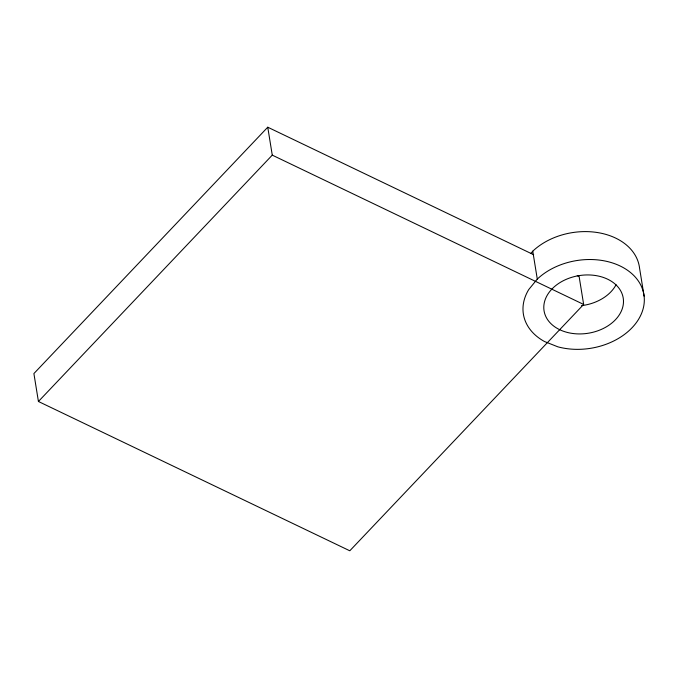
<?xml version="1.0" encoding="UTF-8"?>
<svg xmlns="http://www.w3.org/2000/svg" width="678" height="678" viewBox="0 0 678 678"><rect width="100%" height="100%" fill="white"/><g stroke="black" fill="none" stroke-linecap="round" stroke-linejoin="round"><path stroke-width="1.02" d="M530.933 253.411L532.764 251.174A61.037 44.417 -9.2 0 1 597.538 232.554A61.037 44.417 -9.2 0 1 639.574 268.208L644.1 296.133M537.29 279.09L528.738 289.557A61.037 44.417 -9.2 0 0 544.51 341.526L557.841 346.822A61.037 44.417 -9.2 0 0 636.1 322.957A61.037 44.417 -9.2 0 0 618.59 265.276A61.037 44.417 -9.2 0 0 537.29 279.09L532.764 251.174M533.662 254.716L267.751 127.21L33.9 373.561L38.426 401.486L349.797 550.79L583.648 304.439L579.122 276.514L577.249 275.615M38.426 401.486L272.268 155.135L267.751 127.21M272.268 155.135L583.648 304.439M616.073 284.726A40.087 29.171 -9.2 0 1 581.58 305.625M559.681 329.686A40.087 29.171 -9.2 0 0 623.192 305.032A40.087 29.171 -9.2 0 0 568.062 278.59A40.087 29.171 -9.2 0 0 559.681 329.686"/></g></svg>
